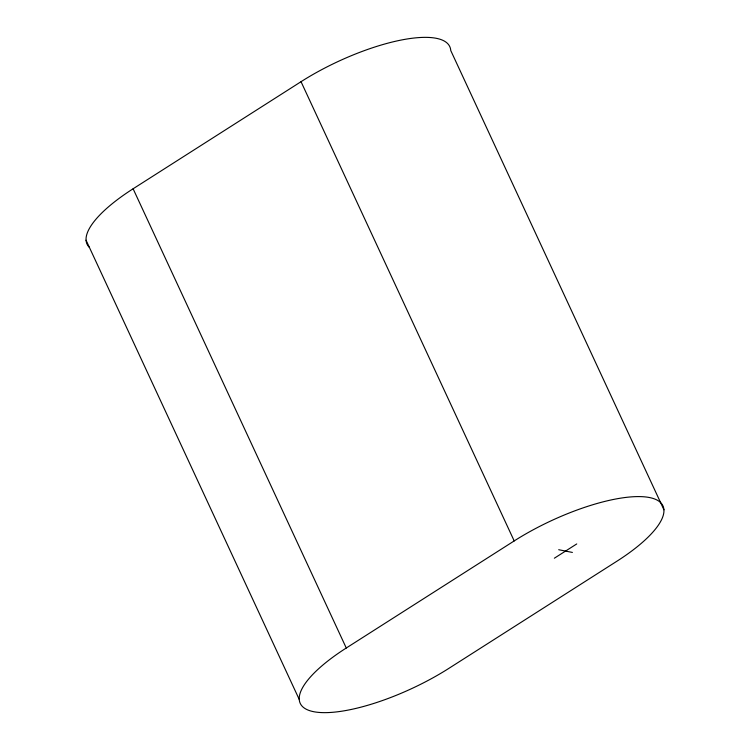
<?xml version="1.0" encoding="UTF-8"?>
<svg xmlns="http://www.w3.org/2000/svg" width="750" height="750" viewBox="0 0 750 750"><rect width="100%" height="100%" fill="white"/><g stroke="black" fill="none" stroke-linecap="round" stroke-linejoin="round"><path stroke-width="1.12" d="M89.212 247.219A107.381 33.544 -24.9 0 1 133.106 188.775L301.031 81.694A107.381 33.544 -24.9 0 1 450.759 50.55L663.938 509.784M346.275 648.009L514.2 540.928A107.381 33.544 -24.9 0 1 649.509 497.541A107.381 33.544 -24.9 0 1 616.894 561.225L448.969 668.306A107.381 33.544 -24.9 0 1 313.659 711.694A107.381 33.544 -24.9 0 1 346.275 648.009L133.106 188.775M554.353 558.216L576.741 543.938M558.703 549.722L572.391 552.431M301.031 81.694L514.2 540.928M86.062 240.216L299.241 699.45"/></g></svg>
